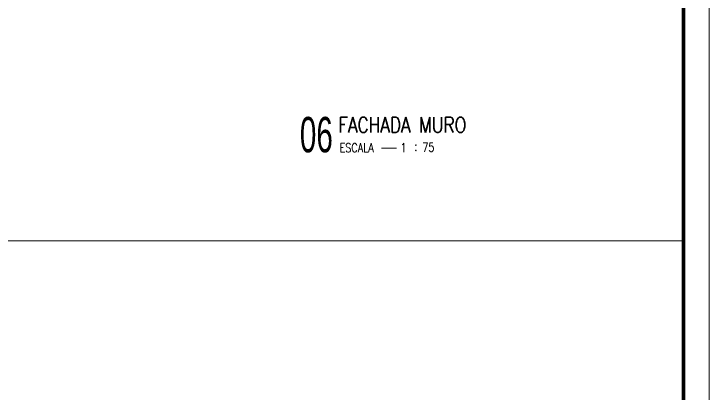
# Model space of a CAD drawing. Header units: millimetres. Extents: x 1345 to 2117, y 1214 to 1365.
# Drawn here: x 1476.36 to 1496.74, y 1273.31 to 1284.45 of the extents above; entities that cross this region are included whole.
import ezdxf
from ezdxf.enums import TextEntityAlignment as Align

# ---------------------------------------------------------------- set-up
doc = ezdxf.new("R2010")
doc.units = ezdxf.units.MM
doc.header["$LTSCALE"] = 0.5
doc.layers.add('02', color=2, linetype='Continuous')
for name, color, linetype, lineweight in [('E-TXT-G', 3, 'Continuous', 30), ('E-TXT-W', 7, 'Continuous', 15), ('E-TXT-Y', 2, 'Continuous', 40)]:
    doc.layers.add(name, color=color, linetype=linetype, lineweight=lineweight)
doc.styles.add('REG140', font='romans.shx', dxfattribs={"width": 0.8, "height": 0.35})
doc.styles.add('REG80', font='romans.shx', dxfattribs={"width": 0.8, "height": 0.1})
doc.styles.add('SANSSERIF', font='sas_____.pfb', dxfattribs={"height": 1})
doc.styles.add('SANSSERIF2', font='sanssb__.ttf', dxfattribs={"width": 0.8})

# ---------------------------------------------------------------- blocks, each defined once
blk = doc.blocks.new('IND_DES')
at = {"layer": 'E-TXT-W'}
blk.add_line((0.0269, -0.2428), (0.1984, -0.2428), dxfattribs=at)
at = {"layer": 'E-TXT-G', "style": 'REG80', "width": 0.8}
for s, p in [('ESCALA', (-0.4463, -0.2864)), ('1', (0.2426, -0.2864)), (':', (0.3988, -0.2706))]:
    blk.add_text(s, height=0.1, dxfattribs=at).set_placement(p)
blk.add_attdef('ESCALA', (0.4897, -0.2812), '', height=0.1, dxfattribs=at)
at = {"layer": 'E-TXT-W', "style": 'SANSSERIF2', "width": 0.6}
blk.add_attdef('00', text='', height=0.4, dxfattribs=at).set_placement((-0.7083, -0.2881), align=Align.CENTER)
at = {"layer": 'E-TXT-Y', "style": 'REG140', "width": 0.8}
for tag, p in [('PROJETO', (-0.4563, 0.1829)), ('DESENHO', (-0.4582, -0.0658))]:
    blk.add_attdef(tag, p, '', height=0.175, dxfattribs=at)

msp = doc.modelspace()

# ---------------------------------------------------------------- linework, layer by layer
at = {"layer": '02', "lineweight": 18}
msp.add_line((1495.987, 1279.349), (1495.987, 1251.788), dxfattribs=at)
msp.add_lwpolyline([(1435.537, 1251.038), (1496.737, 1251.038), (1496.737, 1295.588), (1435.537, 1295.588)], close=True, dxfattribs=at)
at = {"layer": '02', "lineweight": 18, "const_width": 0.1}
msp.add_lwpolyline([(1436.287, 1251.788), (1495.987, 1251.788), (1495.987, 1294.838), (1436.287, 1294.838)], close=True, dxfattribs=at)
at = {"layer": 'E-TXT-W'}
msp.add_line((1436.287, 1277.801), (1495.987, 1277.801), dxfattribs=at)

# ---------------------------------------------------------------- block references
at = {"lineweight": 18}
ref = msp.add_blockref('IND_DES', (1487.061, 1281.143), dxfattribs=dict(at, xscale=2.591993519999988, yscale=2.591993519999988, zscale=2.591993519999988))
ref.add_attrib('00', '06', dxfattribs={"layer": 'E-TXT-W', "height": 1.0368, "style": 'SANSSERIF', "width": 0.6}).set_placement((1485.225, 1280.396), align=Align.CENTER)
ref.add_attrib('DESENHO', 'FACHADA MURO', (1485.873, 1280.972), dxfattribs={"layer": 'E-TXT-Y', "height": 0.4536, "style": 'REG140', "width": 0.8})
ref.add_attrib('ESCALA', '75', (1488.33, 1280.414), dxfattribs={"layer": 'E-TXT-G', "height": 0.2592, "style": 'REG80', "width": 0.8})

doc.saveas('drawing.dxf')
